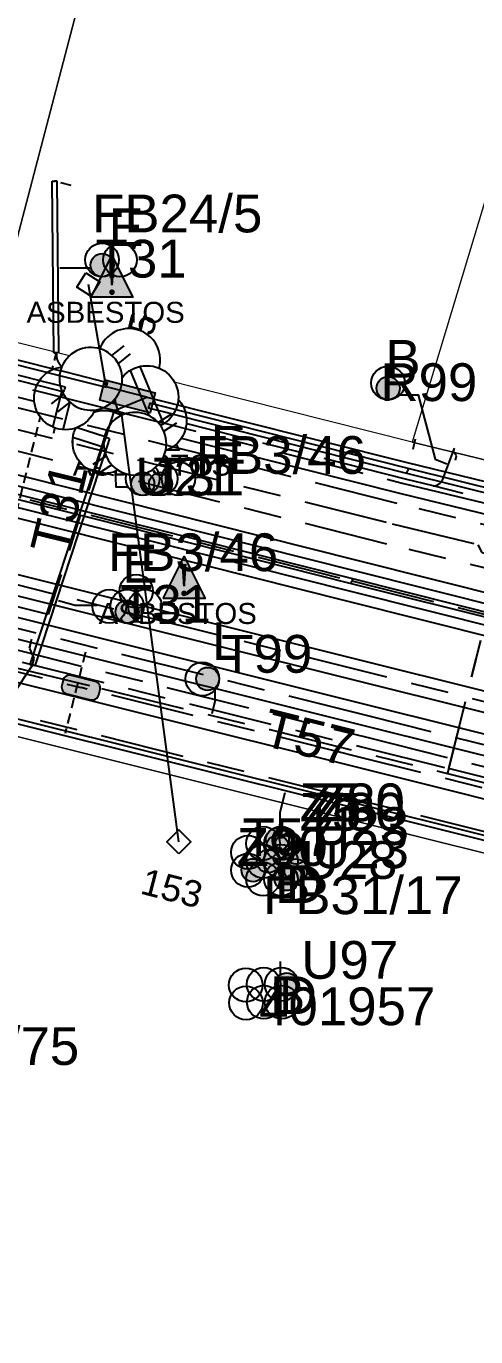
# Model space of a CAD drawing. Header units: metres. Extents: x 313711 to 315840, y 6256069 to 6257554.
# Drawn here: x 315370.2 to 315391.6, y 6256466.8 to 6256529.2 of the extents above; entities that cross this region are included whole.
import ezdxf
from ezdxf.enums import TextEntityAlignment as Align

# ---------------------------------------------------------------- set-up
doc = ezdxf.new("R2010")
doc.units = ezdxf.units.M
doc.linetypes.add('Cable Exist UG', pattern=[8.2, 4, -1.2, 1.8, -1.2])
doc.linetypes.add('DASHED', pattern=[0.75, 0.5, -0.25])
doc.layers.get('0').update_dxf_attribs({"color": 6})
for name, color, linetype in [('_User DUCT CONFIGS', 7, 'Continuous'), ('_User EARTHING', 7, 'Continuous'), ('Duct_SP_EXT', 7, 'Continuous'), ('Equip_HV_EXT', 7, 'Continuous'), ('Equip_LV_EXT', 7, 'Continuous'), ('Mains_HV_EXT', 7, 'Continuous'), ('Mains_LV_EXT', 7, 'Continuous'), ('Mains_SL_EXT', 7, 'Continuous'), ('Mains_TR_EXT', 7, 'Continuous'), ('Services_SP_EXT', 7, 'Continuous'), ('SupportsUG_SP_LV_EXT', 7, 'Continuous'), ('Trench_SP_EXT', 7, 'Continuous')]:
    doc.layers.add(name, color=color, linetype=linetype)
doc.layers.add('Cadastre Land Parcels_SP_EXT', color=9, linetype='Continuous', lineweight=5)
doc.layers.add('Cadastre Roads_SP_EXT', color=9, linetype='Continuous', lineweight=5)
doc.layers.add('UNKNOWN_FEATURES', color=1, linetype='DASHED', plot=False)
doc.styles.add('iecARIAL', font='arial.ttf', dxfattribs={"height": 2})
doc.styles.add('iecNAME', font='times.ttf')
doc.styles.add('PIT_LABEL', font='arial.ttf')
doc.styles.get("Standard").update_dxf_attribs({"font": 'arial.ttf'})
doc.linetypes.add('Cable E UG', pattern='A,6,-0.5,["E",Standard,S=1.7,R=0,X=0.5,Y=-1],-2.9', length=9.4)
doc.linetypes.add('Cable P UG', pattern='A,6,-0.5,["P",Standard,S=1.7,R=0,X=0.5,Y=-1],-2.9', length=9.4)

# ---------------------------------------------------------------- blocks, each defined once
blk = doc.blocks.new('PILLAR_EXT')
blk.add_hatch(color=256).paths.add_polyline_path([(-2.475, 0.99), (-2.475, -0.99), (2.475, -0.99), (2.475, 0.99)])
blk.add_lwpolyline([(-2.475, -0.99), (2.475, -0.99), (2.475, 0.99), (-2.475, 0.99)], close=True)
at = {"style": 'iecARIAL', "flags": 8}
blk.add_attdef('ASSET_NUM', (1.5, 3.5), '', height=2.5, dxfattribs=at)
for tag, p, flags in [('OWNED_BY', (0, -0.2), 9), ('STATE', (0, -0.4), 9), ('SUPPORT_TYPE', (0, -0.6), 9), ('USAGE', (0, -0.8), 9), ('LEGEND', (0, -1), 9), ('LOCATION', (0, -1.2), 9), ('NOTES', (0, -1.4), 9), ('STREETNAME', (0, -1.8), 9), ('SUBURB', (0, -2), 1), ('PARENT', (0, -1.6), 9)]:
    blk.add_attdef(tag, p, '', height=0.2, dxfattribs=dict(flags=flags))
blk = doc.blocks.new('DUCT_EXT')
blk.add_circle((0, 0.8), 0.8)
at = {"flags": 1}
blk.add_attdef('Z', (0, 0), '', height=0.2, dxfattribs=at)
at = {"flags": 9}
for tag, p in [('DUCT_CODE', (0, 0)), ('XSECT_TYPE', (0, -0.2)), ('STATE', (0, -0.6)), ('FB_REFERENCE', (0, -0.4)), ('NOTES', (0, -0.8))]:
    blk.add_attdef(tag, text='', height=0.2, dxfattribs=at).set_placement(p, align=Align.MIDDLE_LEFT)
blk = doc.blocks.new('CCP_EXT')
at = {"flags": 9}
for tag, p in [('OWNED_BY', (0, -1)), ('USAGE', (0, -1.2)), ('STATE', (0, -1.8)), ('LEGEND', (0, -1.4)), ('LIFE_SUPPORT', (0, -1.6)), ('NOTES', (0, -2))]:
    blk.add_attdef(tag, text='', height=0.2, dxfattribs=at).set_placement(p, align=Align.MIDDLE_LEFT)
blk.add_wipeout([(0, 0.566), (0.566, 0), (0, -0.566), (-0.566, 0)])
blk.add_lwpolyline([(-0.566, 0), (0, 0.566), (0.566, 0), (0, -0.566), (-0.566, 0)])
at = {"flags": 1}
blk.add_attdef('Z', (0, 0), '', height=0.2, dxfattribs=at)
at = {"flags": 9}
for tag, p in [('CCP_TYPE', (0, 0)), ('OPERATING_VOLTAGE', (0, -0.6)), ('CONSTRUCTED_VOLTAGE', (0, -0.2)), ('NO_PHASES', (0, -0.4)), ('ORIENTATION', (0, -0.8))]:
    blk.add_attdef(tag, text='', height=0.2, dxfattribs=at).set_placement(p, align=Align.MIDDLE_LEFT)
blk = doc.blocks.new('HV_STJ_EXT')
h = blk.add_hatch(color=256)
edge = h.paths.add_edge_path()
edge.add_ellipse((-0.586, 0.131), major_axis=(0.226, 0.226), ratio=1, start_angle=44.99996, end_angle=135)
edge.add_line((-0.906, 0.131), (-0.906, -0.131))
edge.add_ellipse((-0.586, -0.131), major_axis=(0.226, 0.226), ratio=1, start_angle=134.99996, end_angle=225)
edge.add_line((-0.586, -0.451), (0.586, -0.451))
edge.add_ellipse((0.586, -0.131), major_axis=(-0.226, 0.226), ratio=1, start_angle=134.99996, end_angle=225)
edge.add_line((0.906, -0.131), (0.906, 0.131))
edge.add_ellipse((0.586, 0.131), major_axis=(-0.226, 0.226), ratio=1, start_angle=224.99996, end_angle=315)
edge.add_line((0.586, 0.451), (-0.586, 0.451))
blk.add_lwpolyline([(-0.906, 0.131), (-0.906, -0.131, 0.414214), (-0.586, -0.451), (0.586, -0.451, 0.414214), (0.906, -0.131), (0.906, 0.131, 0.414214), (0.586, 0.451), (-0.586, 0.451, 0.414214)], format="xyb", close=True)
for tag, flags, p in [('ORIENTATION', 9, (1.5, 0)), ('USAGE', 9, (1.5, -0.2)), ('LEGEND', 9, (1.5, -0.4)), ('NOTES', 9, (1.5, -0.6)), ('Z', 1, (1.5, -0.8))]:
    blk.add_attdef(tag, text='', height=0.2, dxfattribs=dict(flags=flags)).set_placement(p, align=Align.MIDDLE_LEFT)
blk = doc.blocks.new('WARNING_FEATURE_EXT')
h = blk.add_hatch(color=2)
h.dxf.hatch_style = 1
h.paths.add_polyline_path([(0.001, 1.995), (-0.994, -0.001), (0.997, -0.001)])
at = {"color": 18, "true_color": 0x000000}
blk.add_lwpolyline([(-0.994, -0.001), (0.001, 1.995), (0.997, -0.001)], close=True, dxfattribs=at)
at = {"color": 18, "true_color": 0x000000, "insert": (0.001, 0.872), "char_height": 1.5, "attachment_point": 5, "line_spacing_factor": 1.5, "style": 'iecNAME'}
blk.add_mtext_dynamic_manual_height_columns('!', width=1.5, gutter_width=4, heights=[0], dxfattribs=at)
at = {"color": 2, "flags": 1}
for tag, p in [('STATE', (1.191, 2.008)), ('HAZMAT_ID', (1.191, 0.723))]:
    blk.add_attdef(tag, p, '', height=0.8, dxfattribs=at)
at = {"color": 2}
blk.add_attdef('WARNING_TYPE', text='', height=1, dxfattribs=at).set_placement((-4.067, -1.217), (4.875, -1.217), align=Align.ALIGNED)
at = {"color": 2, "flags": 1}
blk.add_attdef('WARNING_DESC', text='', height=0.8, dxfattribs=at).set_placement((1.191, -0.562), align=Align.MIDDLE_CENTER)
blk = doc.blocks.new('LV_UG_LINKS_OPEN_EXT')
for p, q in [((-0.249, 1.473), (-0.249, 2.22)), ((0.249, 1.473), (0.249, 2.22)), ((-0.249, -1.473), (-0.249, -2.22)), ((0.249, -1.473), (0.249, -2.22))]:
    blk.add_line(p, q)
at = {"flags": 9}
for tag, p in [('ACTUAL_STATUS', (0, 0)), ('OPERATING_VOLTAGE', (0, -0.6)), ('CONSTRUCTED_VOLTAGE', (0, -0.2)), ('NO_PHASES', (0, -0.4)), ('ORIENTATION', (0, -0.8)), ('STATE', (0, -1)), ('SWITCH_TYPE', (0, -1.2)), ('USAGE', (0, -1.4)), ('NOTES', (0, -1.6))]:
    blk.add_attdef(tag, text='', height=0.2, dxfattribs=at).set_placement(p, align=Align.MIDDLE_LEFT)
at = {"flags": 1}
blk.add_attdef('Z', (0, 0), '', height=0.2, dxfattribs=at)
blk.add_wipeout([(-0.249, 1.473), (-0.432, 1.43), (-0.608, 1.365), (-0.774, 1.278), (-0.928, 1.171), (-1.067, 1.045), (-1.19, 0.903), (-1.294, 0.747), (-1.377, 0.579), (-1.439, 0.402), (-1.478, 0.218), (-1.494, 0.031), (-1.486, -0.156), (-1.455, -0.341), (-1.4, -0.521), (-1.324, -0.692), (-1.227, -0.853), (-1.11, -1), (-0.976, -1.131), (-0.827, -1.244), (-0.664, -1.338), (-0.491, -1.411), (-0.311, -1.461), (-0.125, -1.489), (0.062, -1.493), (0.249, -1.473), (0.432, -1.43), (0.608, -1.365), (0.774, -1.278), (0.928, -1.171), (1.067, -1.045), (1.19, -0.903), (1.294, -0.747), (1.377, -0.579), (1.439, -0.402), (1.478, -0.218), (1.494, -0.031), (1.486, 0.156), (1.455, 0.341), (1.4, 0.521), (1.324, 0.692), (1.227, 0.853), (1.11, 1), (0.976, 1.131), (0.827, 1.244), (0.664, 1.338), (0.491, 1.411), (0.311, 1.461), (0.125, 1.489), (-0.062, 1.493)])
blk.add_lwpolyline([(0, -1.494, 1), (0, 1.494, 1)], format="xyb", close=True)
blk = doc.blocks.new('LV_UG_LINKS_CLOSED_EXT')
blk.add_wipeout([(-1.056, 1.057), (-1.18, 0.916), (-1.286, 0.761), (-1.371, 0.594), (-1.435, 0.417), (-1.476, 0.234), (-1.493, 0.047), (-1.487, -0.14), (-1.458, -0.326), (-1.406, -0.506), (-1.331, -0.678), (-1.236, -0.839), (-1.121, -0.988), (-0.988, -1.12), (-0.84, -1.235), (-0.679, -1.331), (-0.506, -1.406), (-0.326, -1.458), (-0.141, -1.487), (0.047, -1.493), (0.233, -1.476), (0.416, -1.435), (0.593, -1.371), (0.76, -1.286), (0.915, -1.181), (1.056, -1.057), (1.18, -0.916), (1.286, -0.761), (1.371, -0.594), (1.435, -0.417), (1.476, -0.234), (1.493, -0.047), (1.487, 0.14), (1.458, 0.326), (1.406, 0.506), (1.331, 0.678), (1.236, 0.839), (1.121, 0.988), (0.988, 1.12), (0.84, 1.235), (0.679, 1.331), (0.506, 1.406), (0.326, 1.458), (0.141, 1.487), (-0.047, 1.493), (-0.233, 1.476), (-0.416, 1.435), (-0.593, 1.371), (-0.76, 1.286), (-0.915, 1.181)])
for p, q in [((-0.25, -1.479), (-0.25, 1.479)), ((0.25, -1.479), (0.25, 1.479))]:
    blk.add_line(p, q)
blk.add_circle((0, 0), 1.5)
at = {"flags": 9}
for tag, p in [('ACTUAL_STATUS', (0, 0)), ('OPERATING_VOLTAGE', (0, -0.6)), ('CONSTRUCTED_VOLTAGE', (0, -0.2)), ('NO_PHASES', (0, -0.4)), ('ORIENTATION', (0, -0.8)), ('STATE', (0, -1)), ('SWITCH_TYPE', (0, -1.2)), ('USAGE', (0, -1.4)), ('NOTES', (0, -1.6))]:
    blk.add_attdef(tag, text='', height=0.2, dxfattribs=at).set_placement(p, align=Align.MIDDLE_LEFT)
at = {"flags": 1}
blk.add_attdef('Z', (0, 0), '', height=0.2, dxfattribs=at)
blk = doc.blocks.new('CABLE_LARGE_EXT')
h = blk.add_hatch(color=256)
edge = h.paths.add_edge_path()
edge.add_arc((0, 0.55), 0.55, 0, 360)
blk.add_circle((0, 0.55), 0.55)
at = {"flags": 1}
blk.add_attdef('Z', (0, 0), '', height=0.2, dxfattribs=at)
at = {"flags": 9}
for tag, p in [('COND_CODE', (0, 0)), ('XSECT_SIZE', (0, -0.6)), ('STATE', (0, -0.4)), ('FB_REFERENCE', (0, -0.2)), ('NOTES', (0, -0.8))]:
    blk.add_attdef(tag, text='', height=0.2, dxfattribs=at).set_placement(p, align=Align.MIDDLE_LEFT)
blk = doc.blocks.new('PIT_EXT')
blk.add_hatch(color=256).paths.add_polyline_path([(-2.47, 0.99), (2.47, 0.99), (2.47, -0.99), (-2.47, -0.99)])
at = {"lineweight": -3}
blk.add_lwpolyline([(-2.47, 0.99), (2.47, 0.99), (2.47, -0.99), (-2.47, -0.99)], close=True, dxfattribs=at)
at = {"style": 'PIT_LABEL'}
for tag, height, flags, p in [('ASSET_NUM', 2.5, 8, (2, 2)), ('STREET_CODE', 0.2, 9, (0, -0.2))]:
    blk.add_attdef(tag, text='', height=height, dxfattribs=dict(at, flags=flags)).set_placement(p, align=Align.MIDDLE_LEFT)
at = {"flags": 1}
blk.add_attdef('Z', (0, 0), '', height=0.2, dxfattribs=at)
at = {"flags": 9}
for tag, p in [('OWNED_BY', (0, -0.4)), ('STATE', (0, -0.6)), ('SUPPORT_TYPE', (0, -0.8)), ('USAGE', (0, -1)), ('LOCATION', (0, -1.2)), ('NOTES', (0, -1.4))]:
    blk.add_attdef(tag, text='', height=0.2, dxfattribs=at).set_placement(p, align=Align.MIDDLE_LEFT)

msp = doc.modelspace()

# ---------------------------------------------------------------- linework, layer by layer
at = {"layer": '_User DUCT CONFIGS'}
for points in [[(315373.293, 6256517.669), (315372.486, 6256517.669), (315371.825, 6256517.663)], [(315387.913, 6256511.631), (315388.877, 6256511.631), (315389.691, 6256508.564), (315390.254, 6256508.354)], [(315375.081, 6256507.236), (315374.517, 6256507.236), (315374.455, 6256508.698), (315374.006, 6256508.825)], [(315373.613, 6256501.591), (315372.566, 6256501.591), (315371.765, 6256501.818)], [(315379.208, 6256497.669), (315379.208, 6256497.031), (315379.061, 6256496.44)], [(315382.316, 6256490.715), (315382.316, 6256491.754), (315382.546, 6256492.698)], [(315382.328, 6256484.01), (315382.328, 6256484.632)]]:
    msp.add_lwpolyline(points, dxfattribs=at)
at = {"layer": 'Cadastre Land Parcels_SP_EXT', "linetype": 'Continuous'}
for points in [[(315437.118, 6256553.86), (315435.449, 6256556.455), (315432.933, 6256558.246), (315404.639, 6256565.374), (315401.119, 6256550.437), (315400.984, 6256550.472), (315397.407, 6256538.599), (315388.602, 6256509.375), (315404.41, 6256505.521), (315427.911, 6256499.793), (315431.701, 6256519.549), (315433.183, 6256525.36), (315432.831, 6256525.437), (315437.702, 6256550.833), (315437.118, 6256553.86)], [(315368.556, 6256514.427), (315351.053, 6256518.826), (315357.444, 6256548.648), (315376.281, 6256543.913), (315368.556, 6256514.427)], [(315388.602, 6256509.375), (315368.556, 6256514.427), (315376.281, 6256543.913), (315397.407, 6256538.599), (315388.602, 6256509.375)], [(315396.325, 6256468.302), (315401.607, 6256487.407), (315396.244, 6256488.747), (315385.407, 6256491.455), (315358.429, 6256498.196), (315355.272, 6256498.145), (315352.565, 6256496.522), (315351.032, 6256493.764), (315350.93, 6256493.355), (315344.393, 6256467.151), (315344.393, 6256467.139), (315344.448, 6256463.997), (315346.071, 6256461.291), (315348.83, 6256459.76), (315365.154, 6256455.675), (315375.909, 6256452.984), (315386.145, 6256450.423), (315390.575, 6256449.314), (315391.043, 6256449.197), (315396.325, 6256468.302)]]:
    msp.add_lwpolyline(points, close=True, dxfattribs=at)
at = {"layer": 'Duct_SP_EXT'}
for p, q in [((315371.459, 6256521.811), (315371.579, 6256521.812)), ((315371.699, 6256521.813), (315371.579, 6256521.812)), ((315388.406, 6256508.125), (315388.377, 6256508.009)), ((315404.145, 6256504.192), (315388.406, 6256508.125)), ((315388.347, 6256507.893), (315388.377, 6256508.009)), ((315404.087, 6256503.959), (315388.347, 6256507.893)), ((315385.701, 6256502.654), (315385.73, 6256502.77)), ((315385.701, 6256502.654), (315418.618, 6256494.38)), ((315385.759, 6256502.886), (315385.73, 6256502.77)), ((315385.759, 6256502.886), (315418.676, 6256494.613)), ((315370.408, 6256498.794), (315370.522, 6256498.757)), ((315370.636, 6256498.719), (315370.522, 6256498.757)), ((315385.605, 6256492.25), (315369.198, 6256496.35)), ((315385.547, 6256492.017), (315369.14, 6256496.118)), ((315385.547, 6256492.017), (315385.576, 6256492.134)), ((315392.154, 6256490.366), (315385.547, 6256492.017)), ((315385.605, 6256492.25), (315385.576, 6256492.134)), ((315392.213, 6256490.599), (315385.605, 6256492.25))]:
    msp.add_line(p, q, dxfattribs=at)
at = {"layer": 'Mains_SL_EXT', "linetype": 'Cable Exist UG'}
for points in [[(315393.095, 6256504.973), (315390.329, 6256493.832)], [(315362.084, 6256500.891), (315386.255, 6256494.85), (315390.329, 6256493.832)], [(315421.271, 6256486.095), (315402.456, 6256490.802), (315397.092, 6256492.143), (315390.329, 6256493.832)]]:
    msp.add_lwpolyline(points, dxfattribs=at)
at = {"layer": 'Trench_SP_EXT', "linetype": 'Cable Exist UG'}
for points in [[(315373.849, 6256511.225), (315371.876, 6256513.019), (315371.876, 6256513.019, -0.216516), (315371.668, 6256513.642)], [(315389.596, 6256507.292, 0.333218), (315390.084, 6256507.696), (315390.084, 6256507.696), (315390.61, 6256509.1)], [(315367.738, 6256496.695, 0.296941), (315369.629, 6256497.396), (315369.629, 6256497.396), (315370.522, 6256498.757)]]:
    msp.add_lwpolyline(points, format="xyb", dxfattribs=at)
for points in [[(315373.849, 6256511.225), (315373.018, 6256511.66), (315372.046, 6256511.897)], [(315389.596, 6256507.292), (315388.279, 6256507.621), (315375.98, 6256510.735)], [(315374.071, 6256509.584), (315374.142, 6256509.802)], [(315449.07, 6256492.451), (315424.32, 6256499.036), (315423.36, 6256499.27), (315415.879, 6256500.729), (315404.019, 6256503.688), (315389.596, 6256507.292)], [(315393.095, 6256504.973), (315390.279, 6256493.592)], [(315362.003, 6256500.531), (315369.361, 6256498.732), (315373.819, 6256497.641), (315381.818, 6256495.686), (315390.279, 6256493.592)], [(315390.279, 6256493.592), (315415.598, 6256487.325), (315421.239, 6256485.955)]]:
    msp.add_lwpolyline(points, dxfattribs=at)
at = {"layer": 'UNKNOWN_FEATURES'}
for points in [[(315372.362, 6256521.615), (315371.579, 6256521.812)], [(315368.662, 6256501.623), (315371.668, 6256513.643)], [(315375.848, 6256510.212), (315376.391, 6256512.356), (315374.253, 6256512.897), (315373.828, 6256511.187), (315372.98, 6256510.632), (315373.215, 6256510.264), (315373.683, 6256510.593), (315373.58, 6256510.172), (315374.802, 6256509.873), (315374.946, 6256510.44), (315375.848, 6256510.212)], [(315371.537, 6256509.814), (315371.575, 6256509.971), (315372.046, 6256511.897)], [(315373.58, 6256510.172), (315373.472, 6256509.73), (315374.694, 6256509.431), (315374.802, 6256509.873), (315373.58, 6256510.172)], [(315373.073, 6256509.827), (315373.472, 6256509.73)], [(315373.376, 6256509.336), (315373.472, 6256509.73)], [(315388.64, 6256509.051), (315388.767, 6256509.561)], [(315390.661, 6256508.517), (315390.712, 6256508.721), (315390.565, 6256508.917), (315390.61, 6256509.1)], [(315372.708, 6256508.373), (315373.602, 6256508.154)], [(315370.522, 6256498.757), (315370.606, 6256499.095), (315370.386, 6256499.568), (315370.493, 6256499.995)], [(315373.046, 6256499.372), (315372.08, 6256495.507)]]:
    msp.add_lwpolyline(points, dxfattribs=at)

# ---------------------------------------------------------------- block references
at = {"layer": '_User DUCT CONFIGS'}
for name, p, rotation in [('DUCT_EXT', (315373.841, 6256517.262), 0.03147436705543784), ('DUCT_EXT', (315374.691, 6256517.263), 0.03147436705543784), ('DUCT_EXT', (315379.414, 6256498.102), 90.0000000000002), ('CABLE_LARGE_EXT', (315379.414, 6256498.102), 89.95371849291912), ('DUCT_EXT', (315381.578, 6256489.839), 90.03488049075348), ('DUCT_EXT', (315382.302, 6256490.264), 90.0000000000002), ('DUCT_EXT', (315383.152, 6256490.264), 90.0000000000002), ('CABLE_LARGE_EXT', (315382.734, 6256490.445), 90.0000000000002), ('CABLE_LARGE_EXT', (315382.734, 6256490.087), 90.0000000000002), ('CABLE_LARGE_EXT', (315383.092, 6256490.445), 90.0000000000002), ('CABLE_LARGE_EXT', (315383.092, 6256490.087), 90.04594690086086), ('DUCT_EXT', (315382.302, 6256489.414), 90.0000000000002), ('CABLE_LARGE_EXT', (315382.302, 6256489.414), 89.9988364665983), ('DUCT_EXT', (315383.152, 6256489.414), 90.0000000000002), ('CABLE_LARGE_EXT', (315383.617, 6256489.833), 89.9988364665983), ('DUCT_EXT', (315381.578, 6256488.987), 89.97704052531128), ('CABLE_LARGE_EXT', (315381.578, 6256488.987), 90.0000000000002), ('DUCT_EXT', (315382.302, 6256488.564), 90.0000000000002), ('DUCT_EXT', (315383.152, 6256488.564), 90.0000000000002), ('CABLE_LARGE_EXT', (315383.617, 6256488.983), 90.0000000000002), ('CABLE_LARGE_EXT', (315383.152, 6256488.564), 89.95371849291912), ('DUCT_EXT', (315382.327, 6256483.562), 90.62171836420154), ('DUCT_EXT', (315383.178, 6256483.56), 90.62171836420154), ('DUCT_EXT', (315381.479, 6256483.527), 90.69825494917728), ('CABLE_LARGE_EXT', (315383.178, 6256483.56), 90.81845548169707), ('DUCT_EXT', (315381.489, 6256482.675), 90.6404149406198), ('DUCT_EXT', (315382.336, 6256482.71), 90.62171836420154), ('DUCT_EXT', (315383.188, 6256482.712), 90.62171836420154)]:
    msp.add_blockref(name, p, dxfattribs=dict(at, rotation=rotation))
for name, p in [('DUCT_EXT', (315387.452, 6256511.4)), ('CABLE_LARGE_EXT', (315387.452, 6256511.4)), ('DUCT_EXT', (315375.776, 6256506.843)), ('DUCT_EXT', (315376.626, 6256506.843)), ('DUCT_EXT', (315377.476, 6256506.843)), ('DUCT_EXT', (315375.461, 6256501.48)), ('DUCT_EXT', (315374.187, 6256500.756)), ('DUCT_EXT', (315375.032, 6256500.756)), ('CABLE_LARGE_EXT', (315375.032, 6256500.755)), ('DUCT_EXT', (315375.877, 6256500.756))]:
    msp.add_blockref(name, p, dxfattribs=at)
at = {"layer": '_User EARTHING'}
ref = msp.add_blockref('WARNING_FEATURE_EXT', (315376.509, 6256509.002), dxfattribs=at)
ref.add_attrib('WARNING_TYPE', 'ASBESTOS', (315372.442, 6256507.785), dxfattribs={"layer": '0', "color": 2, "height": 1})
ref = msp.add_blockref('WARNING_FEATURE_EXT', (315377.741, 6256501.935), dxfattribs=at)
ref.add_attrib('WARNING_TYPE', 'ASBESTOS', (315373.674, 6256500.718), dxfattribs={"layer": '0', "color": 2, "height": 1})
at = {"layer": 'Equip_HV_EXT', "rotation": 345.7260182611389}
msp.add_blockref('HV_STJ_EXT', (315372.834, 6256497.689), dxfattribs=at)
at = {"layer": 'SupportsUG_SP_LV_EXT'}
ref = msp.add_blockref('PILLAR_EXT', (315374.416, 6256510.887), dxfattribs=dict(at, xscale=0.5, yscale=0.5, zscale=0.5, rotation=345.8539419908969))
ref.add_attrib('ASSET_NUM', '895', dxfattribs={"layer": '0', "height": 1.25, "rotation": 76.06297, "style": 'iecARIAL'}).set_placement((315375.166, 6256512.637), align=Align.MIDDLE_LEFT)

# ---------------------------------------------------------------- texts
at = {"layer": '_User DUCT CONFIGS'}
for s, p in [('FB24/5', (315373.361, 6256519.374)), ('E', (315374.145, 6256518.719)), ('B', (315387.323, 6256512.452)), ('R99', (315387.086, 6256511.339)), ('E', (315379.012, 6256508.354)), ('FB3/46', (315378.293, 6256507.869)), ('FB3/46', (315374.115, 6256503.235)), ('E', (315374.798, 6256502.692)), ('T31', (315374.692, 6256500.774)), ('L', (315379.074, 6256499.004)), ('T99', (315379.508, 6256498.397)), ('Z5', (315383.237, 6256491.324)), ('Z80', (315383.92, 6256491.321)), ('Z5', (315383.237, 6256490.871)), ('Z80', (315383.909, 6256490.876)), ('U23', (315383.836, 6256490.189)), ('T57', (315380.523, 6256489.658)), ('Z90', (315380.242, 6256489.192)), ('U23', (315383.829, 6256489.083)), ('U28', (315383.289, 6256488.576)), ('FB31/17', (315381.5, 6256486.896)), ('B', (315382.076, 6256487.425)), ('D', (315382.572, 6256487.425)), ('U97', (315383.319, 6256483.815)), ('B', (315381.828, 6256482.133)), ('D', (315382.253, 6256482.135)), ('401957', (315381.31, 6256481.606)), ('FB7/75', (315364.646, 6256479.711))]:
    msp.add_text(s, height=1.8, dxfattribs=at).set_placement(p)
at = {"layer": 'Cadastre Land Parcels_SP_EXT'}
msp.add_text('153', height=1.25, rotation=345.66864, dxfattribs=at).set_placement((315375.598, 6256487.886))
at = {"layer": 'Mains_LV_EXT'}
msp.add_text('T57', height=1.8, rotation=345.96939, dxfattribs=at).set_placement((315381.358, 6256494.956))

# ---------------------------------------------------------------- next in the draw order: block references
at = {"layer": 'Services_SP_EXT'}
for p, rotation in [((315373.186, 6256516.887), 282.5944125594888), ((315377.493, 6256490.341), 90.0000000000002)]:
    msp.add_blockref('CCP_EXT', p, dxfattribs=dict(at, rotation=rotation))

# ---------------------------------------------------------------- next in the draw order: linework, layer by layer
at = {"layer": 'Cadastre Roads_SP_EXT', "linetype": 'Continuous'}
msp.add_lwpolyline([(315358.429, 6256498.196), (315385.407, 6256491.455), (315396.244, 6256488.747), (315401.607, 6256487.407), (315423.456, 6256481.94), (315425.712, 6256490.985), (315427.911, 6256499.793), (315404.41, 6256505.521), (315388.602, 6256509.375), (315368.556, 6256514.427)], dxfattribs=at)
at = {"layer": 'Mains_HV_EXT', "linetype": 'Cable P UG'}
for points in [[(315520.024, 6256556.791), (315521.712, 6256562.915), (315531.693, 6256560.161), (315531.693, 6256560.161), (315525.289, 6256537.596), (315525.235, 6256537.411), (315524.458, 6256534.217), (315510.988, 6256480.81), (315510.59, 6256479.231), (315510.59, 6256479.231), (315495.69, 6256466.767), (315483.246, 6256469.816), (315453.696, 6256477.047), (315424.063, 6256484.365), (315402.213, 6256489.832), (315396.85, 6256491.172), (315386.013, 6256493.88), (315355.864, 6256501.414)], [(315520.543, 6256556.791), (315522.061, 6256562.3), (315530.592, 6256559.946), (315530.592, 6256559.946), (315524.328, 6256537.872), (315524.269, 6256537.669), (315523.487, 6256534.457), (315510.019, 6256481.054), (315509.7, 6256479.79), (315509.7, 6256479.79), (315495.435, 6256467.859), (315483.483, 6256470.788), (315453.933, 6256478.019), (315426.141, 6256484.882), (315424.549, 6256486.305), (315402.699, 6256491.773), (315397.334, 6256493.113), (315386.497, 6256495.82), (315355.546, 6256503.555)], [(315521.061, 6256556.791), (315522.41, 6256561.685), (315529.492, 6256559.731), (315529.492, 6256559.731), (315523.367, 6256538.148), (315523.303, 6256537.927), (315522.517, 6256534.698), (315509.049, 6256481.299), (315508.809, 6256480.349), (315508.809, 6256480.349), (315495.181, 6256468.951), (315483.721, 6256471.759), (315454.17, 6256478.99), (315426.622, 6256485.793), (315425.031, 6256487.216), (315402.941, 6256492.743), (315397.577, 6256494.083), (315386.74, 6256496.791), (315355.387, 6256504.626), (315354.208, 6256503.92)], [(315521.58, 6256556.791), (315522.759, 6256561.07), (315528.391, 6256559.516), (315528.391, 6256559.516), (315522.406, 6256538.424), (315522.336, 6256538.185), (315521.546, 6256534.938), (315508.079, 6256481.544), (315507.919, 6256480.908), (315507.919, 6256480.908), (315494.927, 6256470.043), (315483.959, 6256472.73), (315454.407, 6256479.962), (315427.103, 6256486.705), (315425.513, 6256488.126), (315403.184, 6256493.713), (315397.819, 6256495.053), (315386.982, 6256497.761), (315386.982, 6256497.761), (315355.228, 6256505.696)], [(315313.849, 6256515.017), (315314.606, 6256514.828), (315328.411, 6256511.377), (315332.494, 6256510.354), (315352.643, 6256505.313), (315355.069, 6256506.767), (315355.069, 6256506.767), (315387.225, 6256498.731), (315398.062, 6256496.023), (315403.426, 6256494.683), (315425.996, 6256489.036), (315425.996, 6256489.036), (315427.584, 6256487.616), (315454.643, 6256480.934), (315484.197, 6256473.701), (315494.673, 6256471.135), (315507.029, 6256481.467), (315507.029, 6256481.467), (315520.348, 6256534.277), (315509.814, 6256537.332), (315513.833, 6256551.191)], [(315367.946, 6256512.002), (315388.001, 6256506.948), (315388.001, 6256506.948), (315403.817, 6256503.092), (315427.304, 6256497.364), (315454.349, 6256490.349), (315454.349, 6256490.349), (315498.399, 6256479.463), (315503.467, 6256483.703), (315515.525, 6256531.511), (315504.858, 6256534.604), (315509.668, 6256551.191)], [(315636.052, 6256442.173), (315561.208, 6256460.485), (315555.564, 6256459.717), (315526.19, 6256466.989), (315512.599, 6256470.339), (315503.858, 6256472.52), (315491.249, 6256475.669), (315463.103, 6256482.618), (315436.883, 6256488.944), (315433.945, 6256489.651), (315418.404, 6256493.527), (315385.486, 6256501.8), (315365.116, 6256506.93)], [(315636.172, 6256442.659), (315561.234, 6256460.994), (315555.592, 6256460.225), (315526.31, 6256467.475), (315512.72, 6256470.825), (315503.979, 6256473.005), (315491.37, 6256476.155), (315463.221, 6256483.104), (315437, 6256489.43), (315434.064, 6256490.136), (315418.526, 6256494.012), (315385.608, 6256502.285), (315365.238, 6256507.415)]]:
    msp.add_lwpolyline(points, dxfattribs=at)
at = {"layer": 'Mains_HV_EXT', "linetype": 'Cable Exist UG'}
for points in [[(315423.718, 6256453.978), (315425.527, 6256455.018), (315433.98, 6256455.176), (315433.98, 6256455.176), (315432.987, 6256470.829), (315432.729, 6256474.889), (315431.515, 6256479.157), (315428.474, 6256482.806), (315425.936, 6256486.48), (315424.61, 6256488.867), (315424.61, 6256488.867), (315403.306, 6256494.198), (315355.154, 6256506.245)], [(315392.887, 6256490.616), (315385.649, 6256492.425), (315354.143, 6256500.299)], [(315490.334, 6256470.654), (315483.84, 6256472.245), (315478.787, 6256473.481), (315474.138, 6256472.56), (315453.815, 6256477.533), (315453.815, 6256477.533), (315424.185, 6256484.85), (315402.335, 6256490.317), (315396.971, 6256491.657), (315386.134, 6256494.365), (315372.834, 6256497.689)]]:
    msp.add_lwpolyline(points, dxfattribs=at)
at = {"layer": 'Mains_LV_EXT', "linetype": 'Cable Exist UG'}
msp.add_lwpolyline([(315366.672, 6256498.198), (315368.965, 6256499.686), (315386.376, 6256495.335), (315396.116, 6256492.902), (315395.633, 6256490.957), (315397.207, 6256490.564)], dxfattribs=at)

# ---------------------------------------------------------------- next in the draw order: block references
at = {"layer": '_User DUCT CONFIGS'}
msp.add_blockref('CABLE_LARGE_EXT', (315373.841, 6256517.262), dxfattribs=at)
at = {"layer": '_User EARTHING'}
ref = msp.add_blockref('WARNING_FEATURE_EXT', (315374.31, 6256516.283), dxfattribs=at)
ref.add_attrib('WARNING_TYPE', 'ASBESTOS', (315370.243, 6256515.066), dxfattribs={"layer": '0', "color": 2, "height": 1})

# ---------------------------------------------------------------- next in the draw order: texts
at = {"layer": '_User DUCT CONFIGS'}
msp.add_text('T31', height=1.8, dxfattribs=at).set_placement((315373.533, 6256517.222))

# ---------------------------------------------------------------- next in the draw order: block references
at = {"layer": 'Equip_LV_EXT', "rotation": 347.0925914147444}
msp.add_blockref('LV_UG_LINKS_OPEN_EXT', (315375.118, 6256513.299), dxfattribs=at)

# ---------------------------------------------------------------- next in the draw order: block references
at = {"layer": 'Equip_LV_EXT', "rotation": 165.9637562247033}
msp.add_blockref('LV_UG_LINKS_CLOSED_EXT', (315376.362, 6256510.397), dxfattribs=at)

# ---------------------------------------------------------------- next in the draw order: block references
at = {"layer": 'Equip_LV_EXT', "rotation": 72.11409255250936}
msp.add_blockref('LV_UG_LINKS_CLOSED_EXT', (315373.933, 6256509.391), dxfattribs=at)

# ---------------------------------------------------------------- next in the draw order: block references
at = {"layer": 'Equip_LV_EXT', "rotation": 345.7931487309298}
msp.add_blockref('LV_UG_LINKS_CLOSED_EXT', (315372.103, 6256511.47), dxfattribs=at)

# ---------------------------------------------------------------- next in the draw order: block references
at = {"layer": 'Equip_LV_EXT', "rotation": 202.3575916616237}
msp.add_blockref('LV_UG_LINKS_CLOSED_EXT', (315375.97, 6256511.527), dxfattribs=at)

# ---------------------------------------------------------------- next in the draw order: block references
at = {"layer": 'Equip_LV_EXT', "rotation": 122.8860912609132}
msp.add_blockref('LV_UG_LINKS_OPEN_EXT', (315375.405, 6256509.307), dxfattribs=at)

# ---------------------------------------------------------------- next in the draw order: linework, layer by layer
at = {"layer": 'Duct_SP_EXT'}
for p, q in [((315373.488, 6256508.192), (315370.408, 6256498.794)), ((315373.716, 6256508.117), (315370.636, 6256498.719)), ((315373.488, 6256508.192), (315373.602, 6256508.154)), ((315373.488, 6256508.192), (315373.602, 6256508.154)), ((315373.716, 6256508.117), (315373.602, 6256508.154)), ((315373.716, 6256508.117), (315373.602, 6256508.154)), ((315365.331, 6256507.784), (315385.701, 6256502.654)), ((315365.389, 6256508.016), (315385.759, 6256502.886))]:
    msp.add_line(p, q, dxfattribs=at)
at = {"layer": 'Mains_HV_EXT', "linetype": 'Cable E UG'}
for points in [[(315636.532, 6256444.115), (315561.314, 6256462.518), (315556.965, 6256461.926), (315556.965, 6256461.926), (315555.673, 6256461.75), (315526.67, 6256468.931), (315513.081, 6256472.281), (315504.342, 6256474.46), (315491.731, 6256477.611), (315463.577, 6256484.561), (315437.351, 6256490.888), (315434.421, 6256491.593), (315418.89, 6256495.467), (315385.974, 6256503.74), (315365.604, 6256508.87)], [(315636.412, 6256443.63), (315561.287, 6256462.01), (315561.287, 6256462.01), (315555.646, 6256461.242), (315526.55, 6256468.445), (315512.96, 6256471.795), (315504.221, 6256473.975), (315491.611, 6256477.125), (315463.459, 6256484.076), (315437.234, 6256490.402), (315434.302, 6256491.108), (315418.768, 6256494.982), (315385.852, 6256503.255), (315365.482, 6256508.385)]]:
    msp.add_lwpolyline(points, dxfattribs=at)
at = {"layer": 'Mains_TR_EXT', "linetype": 'Cable Exist UG'}
msp.add_lwpolyline([(315365.36, 6256507.9), (315385.73, 6256502.77), (315418.647, 6256494.497), (315434.183, 6256490.622), (315437.117, 6256489.916), (315463.34, 6256483.59), (315491.49, 6256476.64), (315504.1, 6256473.49), (315512.84, 6256471.31), (315526.43, 6256467.96), (315555.619, 6256460.733), (315561.261, 6256461.502), (315636.292, 6256443.144)], dxfattribs=at)

# ---------------------------------------------------------------- next in the draw order: block references
at = {"layer": '_User DUCT CONFIGS'}
for p in [(315375.776, 6256506.843), (315376.626, 6256506.843)]:
    msp.add_blockref('CABLE_LARGE_EXT', p, dxfattribs=at)
at = {"layer": 'Equip_LV_EXT', "rotation": 308.5178688276858}
msp.add_blockref('LV_UG_LINKS_OPEN_EXT', (315373.305, 6256512.397), dxfattribs=at)

# ---------------------------------------------------------------- next in the draw order: texts
at = {"layer": '_User DUCT CONFIGS'}
for s, p in [('U21', (315375.425, 6256506.843)), ('T31', (315376.275, 6256506.843))]:
    msp.add_text(s, height=1.8, dxfattribs=at).set_placement(p)
at = {"layer": 'Mains_LV_EXT'}
msp.add_text('T31', height=1.8, rotation=76.31844, dxfattribs=at).set_placement((315372.165, 6256503.915))

# ---------------------------------------------------------------- next in the draw order: linework, layer by layer
at = {"layer": 'Duct_SP_EXT'}
for p, q in [((315371.548, 6256513.641), (315371.459, 6256521.811)), ((315371.788, 6256513.644), (315371.699, 6256521.813)), ((315368.307, 6256513.438), (315374.029, 6256511.996)), ((315368.366, 6256513.67), (315374.087, 6256512.228)), ((315371.548, 6256513.641), (315371.668, 6256513.642)), ((315371.788, 6256513.644), (315371.668, 6256513.642)), ((315368.136, 6256512.759), (315372.017, 6256511.781)), ((315368.195, 6256512.992), (315372.076, 6256512.013)), ((315372.017, 6256511.781), (315372.046, 6256511.897)), ((315372.076, 6256512.013), (315372.046, 6256511.897)), ((315374.029, 6256511.996), (315374.058, 6256512.112)), ((315374.087, 6256512.228), (315374.058, 6256512.112)), ((315376.108, 6256511.239), (315376.079, 6256511.123)), ((315388.406, 6256508.125), (315376.108, 6256511.239)), ((315376.049, 6256511.007), (315376.079, 6256511.123)), ((315388.347, 6256507.893), (315376.049, 6256511.007)), ((315373.957, 6256509.621), (315373.488, 6256508.192)), ((315374.185, 6256509.547), (315373.716, 6256508.117)), ((315373.957, 6256509.621), (315374.071, 6256509.584)), ((315374.185, 6256509.547), (315374.071, 6256509.584))]:
    msp.add_line(p, q, dxfattribs=at)
at = {"layer": 'Mains_HV_EXT', "linetype": 'Cable Exist UG'}
for points in [[(315415.929, 6256499.625), (315403.699, 6256502.606), (315387.88, 6256506.463), (315367.824, 6256511.518), (315367.824, 6256511.518), (315350.322, 6256515.917), (315335.301, 6256519.692), (315329.123, 6256521.245), (315314.945, 6256524.807), (315296.84, 6256529.358), (315281.93, 6256533.105), (315274.114, 6256535.07), (315275.619, 6256540.951), (315275.942, 6256542.211)], [(315205.529, 6256539.561), (315207.984, 6256538.946), (315216.771, 6256536.745), (315216.771, 6256536.745), (315227.123, 6256534.154), (315231.494, 6256533.058), (315231.494, 6256533.058), (315235.723, 6256531.997), (315239.239, 6256531.117), (315243.444, 6256530.062), (315247.887, 6256528.948), (315256.655, 6256526.75), (315263.458, 6256525.047), (315295.5, 6256517.032), (315313.999, 6256512.403), (315327.805, 6256508.952), (315331.886, 6256507.929), (315353.235, 6256502.588), (315359.157, 6256501.107), (315372.834, 6256497.689)], [(315486.401, 6256469.558), (315483.364, 6256470.302), (315478.348, 6256471.53), (315474.75, 6256474.469), (315454.289, 6256479.476), (315454.289, 6256479.476), (315424.667, 6256486.791), (315402.82, 6256492.258), (315397.456, 6256493.598), (315386.619, 6256496.306), (315359.642, 6256503.047), (315353.72, 6256504.528), (315332.372, 6256509.869), (315328.29, 6256510.892), (315314.484, 6256514.343), (315295.985, 6256518.972), (315272.557, 6256524.833)], [(315415.894, 6256497.575), (315403.225, 6256500.663), (315387.399, 6256504.521), (315367.336, 6256509.578)]]:
    msp.add_lwpolyline(points, dxfattribs=at)
at = {"layer": 'Mains_LV_EXT', "linetype": 'Cable Exist UG'}
for points in [[(315324.601, 6256523.412), (315329.367, 6256522.215), (315335.057, 6256518.722), (315335.057, 6256518.722), (315345.229, 6256516.166), (315345.665, 6256515.426), (315347.479, 6256514.942), (315348.141, 6256515.434), (315348.141, 6256515.434), (315350.078, 6256514.947), (315367.58, 6256510.548), (315387.64, 6256505.492), (315391.727, 6256504.496), (315391.919, 6256504.129), (315393.733, 6256503.667), (315394.165, 6256503.901), (315403.462, 6256501.635), (315414.441, 6256498.959)], [(315374.416, 6256510.887), (315368.068, 6256512.487), (315352.02, 6256516.521)], [(315374.416, 6256510.887), (315371.279, 6256501.17), (315368.606, 6256501.838), (315366.313, 6256500.349), (315363.511, 6256501.049), (315363.293, 6256501.708), (315361.412, 6256502.206), (315360.759, 6256501.737), (315355.625, 6256503.02), (315355.608, 6256503.025)], [(315374.416, 6256510.887), (315388.121, 6256507.433), (315403.936, 6256503.578), (315414.639, 6256500.969)]]:
    msp.add_lwpolyline(points, dxfattribs=at)
at = {"layer": 'Services_SP_EXT'}
for points in [[(315374.416, 6256510.888), (315375.97, 6256511.527), (315374.039, 6256512.014), (315373.186, 6256516.887)], [(315374.416, 6256510.888), (315375.97, 6256511.527), (315388.361, 6256508.404), (315404.173, 6256504.55), (315413.089, 6256502.376), (315414.602, 6256508.242)], [(315377.493, 6256490.341), (315374.764, 6256510.8)]]:
    msp.add_lwpolyline(points, dxfattribs=at)

# ---------------------------------------------------------------- next in the draw order: block references
at = {"layer": 'SupportsUG_SP_LV_EXT', "xscale": 0.5, "yscale": 0.5, "zscale": 0.5, "rotation": 345.7913234526829}
msp.add_blockref('PIT_EXT', (315375.054, 6256511.56), dxfattribs=at)

doc.saveas('drawing.dxf')
